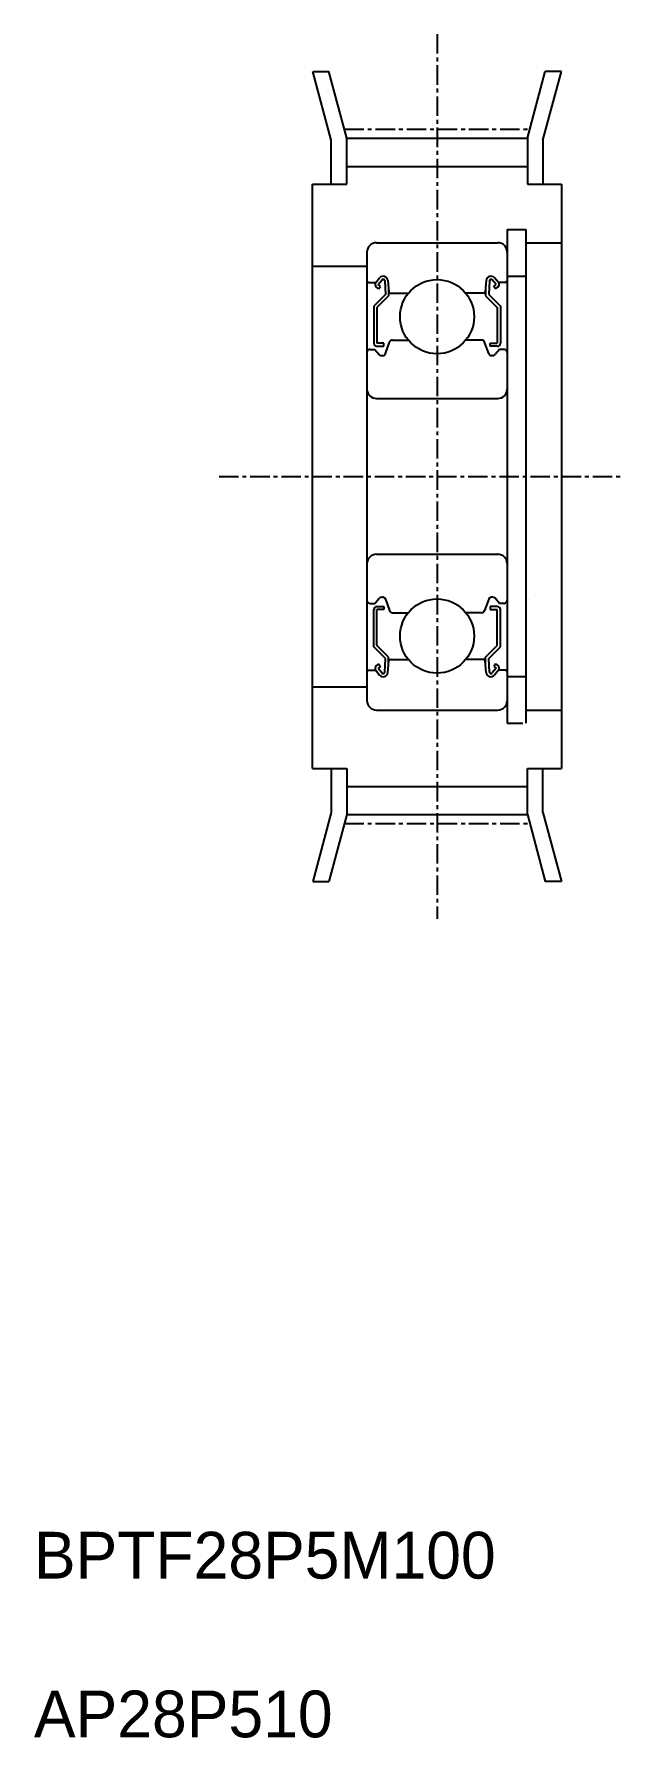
# Model space of a CAD drawing. Extents: x 79 to 117, y 102 to 212.
import ezdxf
from ezdxf.enums import TextEntityAlignment as Align

# ---------------------------------------------------------------- set-up
doc = ezdxf.new("R2010")
doc.units = 0
doc.linetypes.add('CENTER', pattern=[2, 1.25, -0.25, 0.25, -0.25])
doc.layers.get('0').update_dxf_attribs({"linetype": 'CONTINUOUS'})
doc.layers.add('CENTER', color=1, linetype='CENTER')

msp = doc.modelspace()

# ---------------------------------------------------------------- linework, layer by layer
at = {"color": 7, "linetype": 'CONTINUOUS'}
for p, q in [((97.1, 209.22), (98.13, 209.22)), ((98.28, 204.8), (97.1, 209.22)), ((99.28, 204.93), (98.13, 209.22)), ((110.88, 204.93), (112.03, 209.22)), ((111.88, 204.8), (113.07, 209.22)), ((113.07, 209.22), (112.03, 209.22)), ((98.28, 201.97), (98.28, 204.8)), ((99.28, 204.93), (110.88, 204.93)), ((99.28, 201.97), (99.28, 204.93)), ((110.88, 204.93), (110.88, 201.97)), ((111.88, 204.8), (111.88, 201.97)), ((99.28, 203.12), (110.88, 203.12)), ((97.08, 164.47), (97.08, 201.97)), ((97.08, 201.97), (99.28, 201.97)), ((110.88, 201.97), (113.08, 201.97)), ((113.08, 201.97), (113.08, 164.47)), ((109.58, 199.07), (110.78, 199.07)), ((109.58, 199.07), (109.58, 167.37)), ((110.78, 199.07), (110.78, 167.37)), ((101.18, 198.22), (108.98, 198.22)), ((110.78, 198.22), (113.08, 198.22)), ((100.58, 197.62), (100.58, 168.82)), ((97.08, 196.72), (100.58, 196.72)), ((101.14, 195.67), (101.39, 195.96)), ((101.3, 195.54), (101.55, 195.84)), ((101.72, 195.78), (101.77, 194.9)), ((101.92, 195.8), (101.99, 195.06)), ((108.24, 195.8), (108.18, 195.06)), ((108.44, 195.78), (108.4, 194.9)), ((108.87, 195.54), (108.62, 195.84)), ((109.02, 195.67), (108.77, 195.96)), ((109.58, 196.07), (110.78, 196.07)), ((100.68, 195.67), (101.14, 195.67)), ((101.77, 194.9), (101.02, 194.15)), ((101.32, 195.26), (101.17, 195.38)), ((101.97, 194.82), (101.22, 194.07)), ((101.45, 195.41), (101.3, 195.54)), ((101.32, 195.26), (101.45, 195.41)), ((101.97, 195.29), (101.97, 194.82)), ((102.09, 194.97), (103.23, 194.97)), ((108.08, 194.97), (106.93, 194.97)), ((108.2, 195.29), (108.2, 194.82)), ((108.2, 194.82), (108.95, 194.07)), ((108.4, 194.9), (109.15, 194.15)), ((108.72, 195.41), (108.87, 195.54)), ((108.84, 195.26), (108.72, 195.41)), ((108.84, 195.26), (109, 195.38)), ((109.48, 195.67), (109.02, 195.67)), ((101.02, 194.15), (101.02, 191.77)), ((101.22, 194.07), (101.22, 191.77)), ((108.95, 194.07), (108.95, 191.77)), ((109.15, 194.15), (109.15, 191.77)), ((101.67, 191.77), (101.22, 191.77)), ((101.22, 191.57), (101.67, 191.57)), ((101.67, 191.57), (101.67, 191.77)), ((101.76, 191.1), (102.03, 191.84)), ((102.22, 191.97), (103.23, 191.97)), ((107.94, 191.97), (106.93, 191.97)), ((108.4, 191.1), (108.13, 191.84)), ((108.5, 191.57), (108.5, 191.77)), ((108.5, 191.77), (108.95, 191.77)), ((108.95, 191.57), (108.5, 191.57)), ((100.78, 191.37), (101.08, 191.37)), ((101.08, 191.37), (101.36, 191.04)), ((101.51, 190.97), (101.58, 190.97)), ((108.65, 190.97), (108.59, 190.97)), ((109.08, 191.37), (108.81, 191.04)), ((109.38, 191.37), (109.08, 191.37)), ((101.18, 188.22), (108.98, 188.22)), ((110.93, 183.22), (110.93, 183.22)), ((101.18, 178.22), (108.98, 178.22)), ((100.78, 175.07), (101.08, 175.07)), ((101.08, 175.07), (101.36, 175.4)), ((101.51, 175.47), (101.58, 175.47)), ((101.76, 175.34), (102.03, 174.6)), ((108.4, 175.34), (108.13, 174.6)), ((108.65, 175.47), (108.59, 175.47)), ((109.08, 175.07), (108.81, 175.4)), ((109.38, 175.07), (109.08, 175.07)), ((110.93, 175.29), (110.93, 175.29)), ((101.02, 172.28), (101.02, 174.67)), ((101.22, 174.87), (101.67, 174.87)), ((101.22, 172.37), (101.22, 174.67)), ((101.67, 174.67), (101.22, 174.67)), ((101.67, 174.87), (101.67, 174.67)), ((102.22, 174.47), (103.23, 174.47)), ((107.94, 174.47), (106.93, 174.47)), ((108.95, 174.87), (108.5, 174.87)), ((108.5, 174.87), (108.5, 174.67)), ((108.5, 174.67), (108.95, 174.67)), ((108.95, 172.37), (108.95, 174.67)), ((109.15, 172.28), (109.15, 174.67)), ((101.77, 171.53), (101.02, 172.28)), ((101.97, 171.62), (101.22, 172.37)), ((108.2, 171.62), (108.95, 172.37)), ((108.4, 171.53), (109.15, 172.28)), ((100.68, 170.77), (101.14, 170.77)), ((101.14, 170.77), (101.39, 170.47)), ((101.32, 171.18), (101.17, 171.05)), ((101.45, 171.02), (101.3, 170.9)), ((101.3, 170.9), (101.55, 170.6)), ((101.32, 171.18), (101.45, 171.02)), ((101.72, 170.66), (101.77, 171.53)), ((101.92, 170.64), (101.99, 171.38)), ((101.97, 171.15), (101.97, 171.62)), ((102.09, 171.47), (103.23, 171.47)), ((108.08, 171.47), (106.93, 171.47)), ((108.24, 170.64), (108.18, 171.38)), ((108.2, 171.15), (108.2, 171.62)), ((108.44, 170.66), (108.4, 171.53)), ((108.87, 170.9), (108.62, 170.6)), ((108.84, 171.18), (108.72, 171.02)), ((108.72, 171.02), (108.87, 170.9)), ((109.02, 170.77), (108.77, 170.47)), ((108.84, 171.18), (109, 171.05)), ((109.48, 170.77), (109.02, 170.77)), ((97.08, 169.72), (100.58, 169.72)), ((109.58, 170.37), (110.78, 170.37)), ((101.18, 168.22), (108.98, 168.22)), ((109.58, 167.37), (110.58, 167.37)), ((110.78, 168.22), (113.08, 168.22)), ((97.08, 164.47), (99.28, 164.47)), ((98.28, 164.47), (98.28, 161.64)), ((99.28, 164.47), (99.28, 161.51)), ((110.88, 161.51), (110.88, 164.47)), ((110.88, 164.47), (113.08, 164.47)), ((111.88, 161.64), (111.88, 164.47)), ((99.28, 163.32), (110.88, 163.32)), ((98.28, 161.64), (97.1, 157.22)), ((99.28, 161.51), (98.13, 157.22)), ((99.28, 161.51), (110.88, 161.51)), ((110.88, 161.51), (112.03, 157.22)), ((111.88, 161.64), (113.07, 157.22)), ((97.1, 157.22), (98.13, 157.22)), ((113.07, 157.22), (112.03, 157.22))]:
    msp.add_line(p, q, dxfattribs=at)
for centre in [(105.08, 193.47), (105.08, 172.97)]:
    msp.add_circle(centre, 2.38, dxfattribs=at)
for centre, radius, start, end in [((101.18, 197.62), 0.6, 90, 180), ((108.98, 197.62), 0.6, 0, 90), ((101.62, 195.77), 0.3, 4.9968, 140.0029), ((101.62, 195.77), 0.1, 2.8198, 140.0022), ((108.54, 195.77), 0.3, 39.9971, 175.0032), ((108.54, 195.77), 0.1, 39.9978, 177.1802), ((100.68, 195.77), 0.1, 180, 270), ((101.3, 195.54), 0.2, 140.0029, 230.087), ((102.09, 195.07), 0.1, 184.9968, 269.9995), ((108.08, 195.07), 0.1, 270.0005, 355.0032), ((108.87, 195.54), 0.2, 309.913, 39.9971), ((109.48, 195.77), 0.1, 270, 0), ((101.22, 191.77), 0.2, 180, 270), ((102.22, 191.77), 0.2, 90, 159.9914), ((107.94, 191.77), 0.2, 20.0086, 90), ((108.95, 191.77), 0.2, 270, 0), ((100.78, 191.17), 0.2, 90, 180), ((101.51, 191.17), 0.2, 219.995, 270), ((101.58, 191.17), 0.2, 270, 339.9914), ((108.59, 191.17), 0.2, 200.0086, 270), ((108.65, 191.17), 0.2, 270, 320.005), ((109.38, 191.17), 0.2, 0, 90), ((101.18, 188.82), 0.6, 180, 270), ((108.98, 188.82), 0.6, 270, 0), ((101.18, 177.62), 0.6, 90, 180), ((108.98, 177.62), 0.6, 0, 90), ((100.78, 175.27), 0.2, 180, 270), ((101.51, 175.27), 0.2, 90, 140.005), ((101.58, 175.27), 0.2, 20.0086, 90), ((108.59, 175.27), 0.2, 90, 159.9914), ((108.65, 175.27), 0.2, 39.995, 90), ((109.38, 175.27), 0.2, 270, 0), ((101.22, 174.67), 0.2, 90, 180), ((102.22, 174.67), 0.2, 200.0086, 270), ((107.94, 174.67), 0.2, 270, 339.9914), ((108.95, 174.67), 0.2, 0, 90), ((100.68, 170.67), 0.1, 90, 180), ((101.3, 170.9), 0.2, 129.913, 219.9971), ((101.62, 170.66), 0.3, 219.9971, 355.0032), ((101.62, 170.66), 0.1, 219.9978, 357.1802), ((102.09, 171.37), 0.1, 90.0005, 175.0032), ((108.08, 171.37), 0.1, 4.9968, 89.9995), ((108.54, 170.66), 0.3, 184.9968, 320.0029), ((108.54, 170.66), 0.1, 182.8198, 320.0022), ((108.87, 170.9), 0.2, 320.0029, 50.087), ((109.48, 170.67), 0.1, 0, 90), ((101.18, 168.82), 0.6, 180, 270), ((108.98, 168.82), 0.6, 270, 0)]:
    msp.add_arc(centre, radius, start, end, dxfattribs=at)
at = {"layer": 'CENTER', "color": 1, "linetype": 'CENTER'}
for p, q in [((105.08, 211.61), (105.08, 154.82)), ((99.13, 205.5), (111.04, 205.5)), ((91.08, 183.22), (117.08, 183.22)), ((99.13, 160.94), (111.04, 160.94))]:
    msp.add_line(p, q, dxfattribs=at)

# ---------------------------------------------------------------- texts
at = {"color": 7, "linetype": 'CONTINUOUS'}
for s, p in [('BPTF28P5M100', (79.19, 111.57)), ('AP28P510', (79.19, 101.38))]:
    msp.add_text(s, height=3, dxfattribs=at).set_placement(p, align=Align.BOTTOM_LEFT)

doc.saveas('drawing.dxf')
